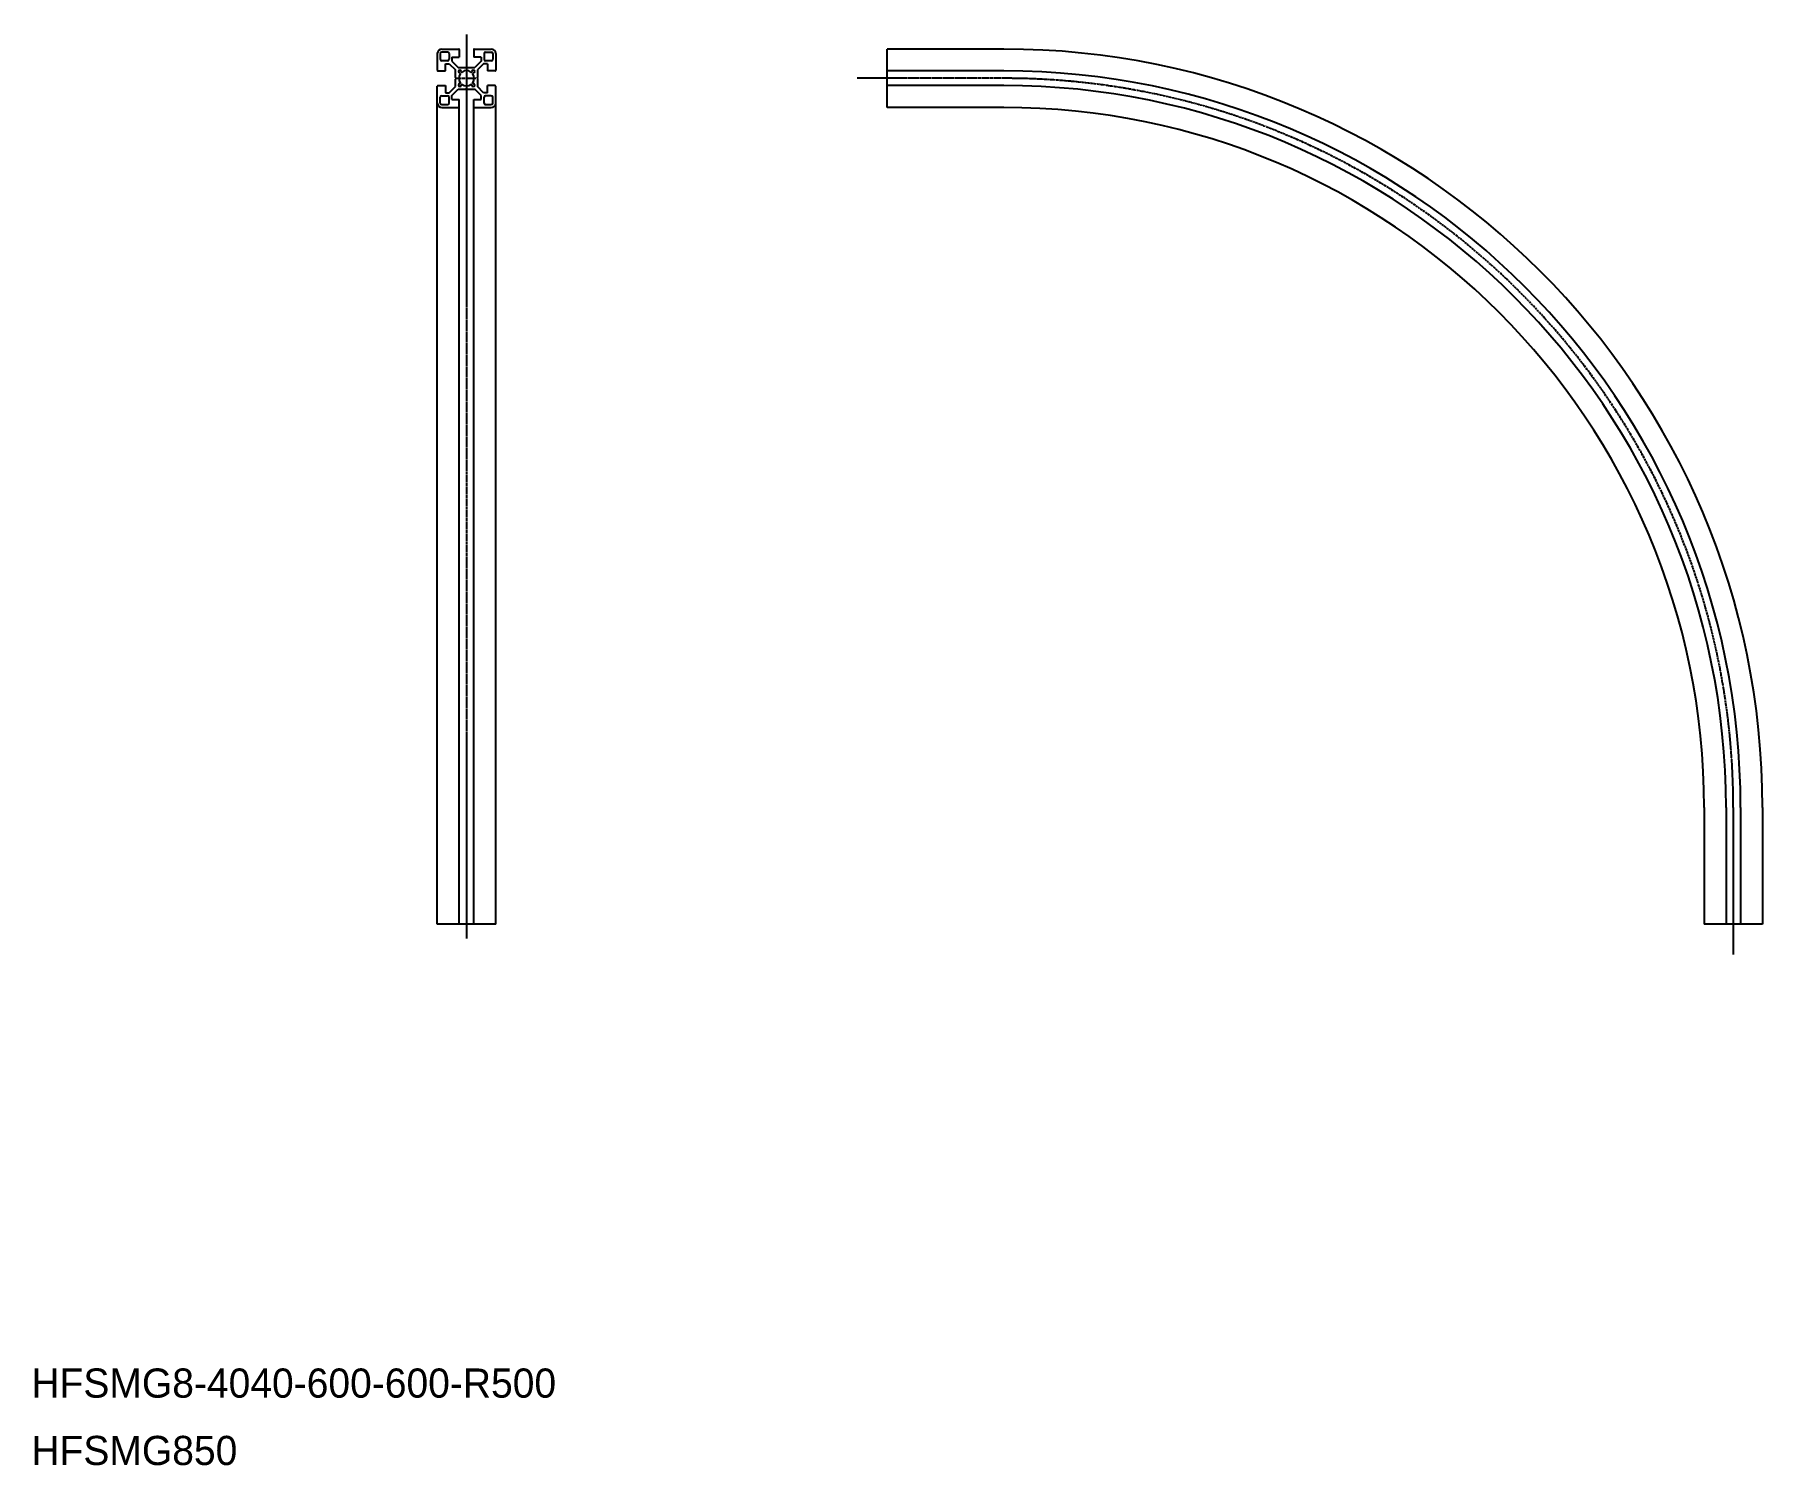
# Model space of a CAD drawing. Extents: x 2 to 1187, y 0 to 981.
import ezdxf

# ---------------------------------------------------------------- set-up
doc = ezdxf.new("R2010")
doc.units = 0
doc.linetypes.add('CENTER', pattern=[2, 1.25, -0.25, 0.25, -0.25])
doc.layers.get('0').update_dxf_attribs({"linetype": 'CONTINUOUS'})
doc.layers.add('CENTER', color=1, linetype='CENTER')

msp = doc.modelspace()

# ---------------------------------------------------------------- linework, layer by layer
at = {"color": 7, "linetype": 'CONTINUOUS'}
for p, q in [((278.3, 967.8), (278.3, 956.1)), ((280.3, 967.8), (280.3, 963.8)), ((281.3, 970.8), (293, 970.8)), ((285.3, 968.8), (281.3, 968.8)), ((285.3, 962.8), (281.3, 962.8)), ((283.8, 960.8), (286.5, 960.8)), ((283.8, 955.8), (283.8, 960.8)), ((286.3, 967.8), (286.3, 963.8)), ((286.5, 960.8), (290.8, 956.5)), ((288.3, 965.3), (288.3, 962.6)), ((288.3, 965.3), (293.3, 965.3)), ((288.3, 962.6), (292.5, 958.3)), ((293.3, 970.5), (293.3, 965.3)), ((303.3, 970.5), (303.3, 965.3)), ((308.3, 965.3), (303.3, 965.3)), ((303.6, 970.8), (315.3, 970.8)), ((308.3, 962.6), (304, 958.3)), ((310, 960.8), (305.8, 956.5)), ((308.3, 965.3), (308.3, 962.6)), ((312.8, 960.8), (310, 960.8)), ((310.3, 967.8), (310.3, 963.8)), ((311.3, 968.8), (315.3, 968.8)), ((315.3, 962.8), (311.3, 962.8)), ((312.8, 960.8), (312.8, 955.8)), ((316.3, 967.8), (316.3, 963.8)), ((318.3, 967.8), (318.3, 956.1)), ((666.7, 970.8), (586.7, 970.8)), ((586.7, 930.8), (586.7, 970.8)), ((278.6, 955.8), (283.8, 955.8)), ((290.8, 951.3), (290.8, 956.5)), ((291.1, 950.8), (290.8, 951.3)), ((291.1, 950.8), (290.8, 950.3)), ((290.8, 945.1), (290.8, 950.3)), ((292.5, 958.3), (297.8, 958.3)), ((298.3, 958), (297.8, 958.3)), ((298.3, 958), (298.8, 958.3)), ((298.8, 958.3), (304, 958.3)), ((305.5, 950.8), (305.8, 951.3)), ((305.5, 950.8), (305.8, 950.3)), ((305.8, 956.5), (305.8, 951.3)), ((305.8, 950.3), (305.8, 945.1)), ((318, 955.8), (312.8, 955.8)), ((666.7, 955.8), (586.7, 955.8)), ((278.3, 370.8), (278.3, 945.5)), ((278.6, 945.8), (283.8, 945.8)), ((280.3, 933.8), (280.3, 937.8)), ((281.3, 938.8), (285.3, 938.8)), ((283.8, 945.8), (283.8, 940.8)), ((283.8, 940.8), (286.5, 940.8)), ((286.3, 933.8), (286.3, 937.8)), ((286.5, 940.8), (290.8, 945.1)), ((288.3, 939), (292.5, 943.3)), ((288.3, 936.3), (288.3, 939)), ((288.3, 936.3), (293.3, 936.3)), ((292.5, 943.3), (297.8, 943.3)), ((293.3, 370.8), (293.3, 936.3)), ((298.3, 943.6), (297.8, 943.3)), ((298.3, 943.6), (298.8, 943.3)), ((298.8, 943.3), (304, 943.3)), ((303.3, 370.8), (303.3, 936.3)), ((303.3, 936.3), (308.3, 936.3)), ((308.3, 939), (304, 943.3)), ((310, 940.8), (305.8, 945.1)), ((308.3, 936.3), (308.3, 939)), ((312.8, 940.8), (310, 940.8)), ((310.3, 933.8), (310.3, 937.8)), ((315.3, 938.8), (311.3, 938.8)), ((312.8, 940.8), (312.8, 945.8)), ((318, 945.8), (312.8, 945.8)), ((316.3, 933.8), (316.3, 937.8)), ((318.3, 370.8), (318.3, 945.5)), ((666.7, 945.8), (586.7, 945.8)), ((281.3, 932.8), (285.3, 932.8)), ((281.3, 930.8), (293, 930.8)), ((303.6, 930.8), (315.3, 930.8)), ((311.3, 932.8), (315.3, 932.8)), ((666.7, 930.8), (586.7, 930.8)), ((1146.7, 450.8), (1146.7, 370.8)), ((1161.7, 450.8), (1161.7, 370.8)), ((1171.7, 450.8), (1171.7, 370.8)), ((1186.7, 450.8), (1186.7, 370.8)), ((318.3, 370.8), (278.3, 370.8)), ((1186.7, 370.8), (1146.7, 370.8))]:
    msp.add_line(p, q, dxfattribs=at)
for centre, radius, start, end in [((281.3, 967.8), 3, 90, 180), ((281.3, 967.8), 1, 90, 180), ((281.3, 963.8), 1, 180, 270), ((285.3, 967.8), 1, 0, 90), ((285.3, 963.8), 1, 270, 0), ((293, 970.5), 0.3, 0, 90), ((303.6, 970.5), 0.3, 90, 180), ((311.3, 967.8), 1, 90, 180), ((311.3, 963.8), 1, 180, 270), ((315.3, 967.8), 3, 0, 90), ((315.3, 967.8), 1, 0, 90), ((315.3, 963.8), 1, 270, 0), ((666.7, 450.8), 520, 0, 90), ((278.6, 956.1), 0.3, 180, 270), ((293.7, 955.4), 1, 0.5523, 269.4605), ((298.3, 950.8), 5.25, 145.1042, 214.8957), ((293.7, 954), 0.381, 326.1157, 87.5086), ((293.7, 947.6), 0.381, 272.4223, 33.8863), ((295.1, 955.4), 0.381, 182.4583, 303.9315), ((298.3, 950.8), 5.25, 55.1059, 124.8924), ((301.5, 955.4), 0.381, 236.0902, 357.647), ((302.9, 955.4), 1, 270.674, 179.4088), ((302.9, 954), 0.381, 92.1281, 213.9074), ((302.9, 947.6), 0.381, 146.086, 267.5779), ((298.3, 950.8), 5.25, 325.1063, 34.8945), ((318, 956.1), 0.3, 270, 0), ((666.7, 450.8), 505, 360, 90), ((278.6, 945.5), 0.3, 90, 180), ((281.3, 937.8), 1, 90, 180), ((285.3, 937.8), 1, 0, 90), ((293.7, 946.2), 1, 90.5654, 359.4508), ((295.1, 946.2), 0.381, 55.8324, 177.5393), ((298.3, 950.8), 5.25, 235.1242, 304.9014), ((301.5, 946.2), 0.381, 2.459, 123.8076), ((302.9, 946.2), 1, 180.5512, 89.4344), ((311.3, 937.8), 1, 90, 180), ((315.3, 937.8), 1, 0, 90), ((318, 945.5), 0.3, 360, 90), ((666.7, 450.8), 495, 0, 90), ((281.3, 933.8), 3, 180, 270), ((281.3, 933.8), 1, 180, 270), ((285.3, 933.8), 1, 270, 0), ((293, 931.1), 0.3, 270, 360), ((303.6, 931.1), 0.3, 180, 270), ((311.3, 933.8), 1, 180, 270), ((315.3, 933.8), 1, 270, 0), ((315.3, 933.8), 3, 270, 0), ((666.7, 450.8), 480, 0, 90)]:
    msp.add_arc(centre, radius, start, end, dxfattribs=at)
at = {"layer": 'CENTER', "color": 1, "linetype": 'CENTER'}
for p, q in [((298.3, 980.8), (298.3, 360.8)), ((291.5, 950.8), (305, 950.8)), ((666.7, 950.8), (566, 950.8)), ((1166.7, 450.8), (1166.7, 350.1))]:
    msp.add_line(p, q, dxfattribs=at)
msp.add_arc((666.7, 450.8), 500, 0, 90, dxfattribs=at)

# ---------------------------------------------------------------- texts
at = {"color": 7, "linetype": 'CONTINUOUS'}
for s, p in [('HFSMG8-4040-600-600-R500', (0, 46.2)), ('HFSMG850', (0, 0))]:
    msp.add_text(s, height=20, dxfattribs=at).set_placement(p)

doc.saveas('drawing.dxf')
